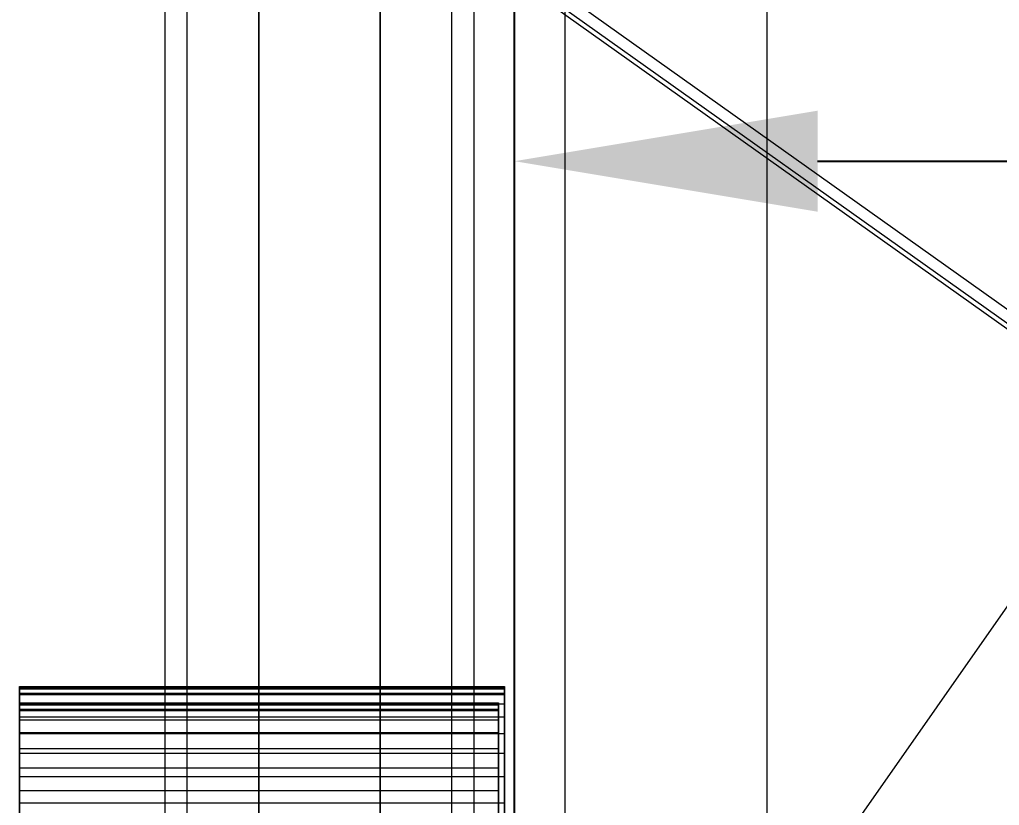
# Model space of a CAD drawing. Header units: millimetres. Extents: x -2500 to 58855, y -53268 to 6837.
# Drawn here: x -1970 to -1485, y -34018.8 to -33629.9 of the extents above; entities that cross this region are included whole.
import ezdxf

# ---------------------------------------------------------------- set-up
doc = ezdxf.new("R2010")
doc.units = ezdxf.units.MM
for name, color, linetype, lineweight in [('COTAS_O', 1, 'Continuous', 0), ('frontal_briquetadora', 7, 'Continuous', 0), ('frontal_secador', 7, 'Continuous', 0), ('frontal_tolva', 7, 'Continuous', 0)]:
    doc.layers.add(name, color=color, linetype=linetype, lineweight=lineweight)
doc.dimstyles.new('R19_100', dxfattribs={"dimtxt": 250, "dimasz": 150, "dimexe": 150, "dimexo": 80, "dimgap": 100, "dimtad": 1, "dimtih": 1, "dimtoh": 1, "dimdsep": 46, "dimcen": 0.09, "dimadec": 0, "dimazin": 0, "dimtfac": 1, "dimtdec": 4, "dimtofl": 0, "dimtmove": 0, "dimatfit": 3, "dimfxl": 1, "dimtolj": 1, "dimtzin": 0, "dimarcsym": 0})

# ---------------------------------------------------------------- blocks, each defined once
blk = doc.blocks.new('*D38')
at = {"layer": 'COTAS_O', "color": 0, "lineweight": -2, "transparency": 16777216}
for p, q in [((-1645, -31700), (-875, -31700)), ((-1025, -34250), (-1025, -31850)), ((-1645, -34400), (-875, -34400))]:
    blk.add_line(p, q, dxfattribs=at)
at = {"layer": 'COTAS_O', "color": 0, "transparency": 16777216}
for points in [[(-1050, -31850), (-1000, -31850), (-1025, -31700)], [(-1050, -34250), (-1000, -34250), (-1025, -34400)]]:
    blk.add_solid(points, dxfattribs=at)
at = {"layer": 'Defpoints', "color": 0, "transparency": 16777216}
for p in [(-1725, -31700), (-1025, -31700), (-1725, -34400)]:
    blk.add_point(p, dxfattribs=at)
blk = doc.blocks.new('*D39')
at = {"layer": 'COTAS_O', "color": 0, "lineweight": -2, "transparency": 16777216}
for p, q in [((-1725, -34320), (-1725, -33550)), ((1725, -34320), (1725, -33550)), ((-1575, -33700), (1575, -33700))]:
    blk.add_line(p, q, dxfattribs=at)
at = {"layer": 'COTAS_O', "color": 0, "transparency": 16777216}
for points in [[(-1575, -33675), (-1575, -33725), (-1725, -33700)], [(1575, -33675), (1575, -33725), (1725, -33700)]]:
    blk.add_solid(points, dxfattribs=at)
at = {"layer": 'Defpoints', "color": 0, "transparency": 16777216}
for p in [(1725, -33700), (-1725, -34400), (1725, -34400)]:
    blk.add_point(p, dxfattribs=at)

msp = doc.modelspace()

# ---------------------------------------------------------------- linework, layer by layer
at = {"layer": 'frontal_briquetadora'}
for p, q in [((-1970, -33960.718), (-1970, -33960.01)), ((-1970, -33960.01), (-1970, -33961.099)), ((-1970, -33960.01), (-1730, -33960.01)), ((-1970, -33963.218), (-1970, -33960.718)), ((-1970, -33960.718), (-1730, -33960.718)), ((-1970, -33961.099), (-1970, -33963.979)), ((-1970, -33961.099), (-1730, -33961.099)), ((-1970, -34195.052), (-1970, -33963.218)), ((-1970, -33963.218), (-1730, -33963.218)), ((-1970, -33963.979), (-1970, -33968.636)), ((-1970, -33963.979), (-1730, -33963.979)), ((-1730, -33960.01), (-1730, -33961.099)), ((-1730, -33960.718), (-1730, -33960.01)), ((-1730, -33963.218), (-1730, -33960.718)), ((-1730, -33961.099), (-1730, -33963.979)), ((-1730, -34195.052), (-1730, -33963.218)), ((-1730, -33963.979), (-1730, -33968.636)), ((-1970, -33968.01), (-1970, -33969.075)), ((-1970, -33968.702), (-1970, -33968.01)), ((-1970, -33968.01), (-1733, -33968.01)), ((-1970, -33968.636), (-1970, -33975.047)), ((-1970, -33968.636), (-1730, -33968.636)), ((-1970, -33971.148), (-1970, -33968.702)), ((-1970, -33968.702), (-1733, -33968.702)), ((-1970, -33969.075), (-1970, -33971.893)), ((-1970, -33969.075), (-1733, -33969.075)), ((-1733, -33968.702), (-1733, -33968.01)), ((-1733, -33968.01), (-1733, -33969.075)), ((-1733, -33971.148), (-1733, -33968.702)), ((-1733, -33969.075), (-1733, -33971.893)), ((-1730, -33968.636), (-1730, -33975.047)), ((-1970, -34202.983), (-1970, -33971.148)), ((-1970, -33971.148), (-1733, -33971.148)), ((-1970, -33971.893), (-1970, -33976.449)), ((-1970, -33971.893), (-1733, -33971.893)), ((-1733, -34202.983), (-1733, -33971.148)), ((-1733, -33971.893), (-1733, -33976.449)), ((-1970, -33975.047), (-1970, -33983.182)), ((-1970, -33975.047), (-1730, -33975.047)), ((-1970, -33976.449), (-1970, -33982.722)), ((-1970, -33976.449), (-1733, -33976.449)), ((-1733, -33976.449), (-1733, -33982.722)), ((-1730, -33975.047), (-1730, -33983.182)), ((-1970, -33982.722), (-1970, -33990.681)), ((-1970, -33982.722), (-1733, -33982.722)), ((-1970, -33983.182), (-1970, -33993)), ((-1970, -33983.182), (-1730, -33983.182)), ((-1733, -33982.722), (-1733, -33990.681)), ((-1730, -33983.182), (-1730, -33993)), ((-1970, -33990.681), (-1970, -34000.287)), ((-1970, -33990.681), (-1733, -33990.681)), ((-1970, -33993), (-1970, -34004.455)), ((-1970, -33993), (-1730, -33993)), ((-1733, -33990.681), (-1733, -34000.287)), ((-1730, -33993), (-1730, -34004.455)), ((-1970, -34000.287), (-1970, -34011.494)), ((-1970, -34000.287), (-1733, -34000.287)), ((-1733, -34000.287), (-1733, -34011.494)), ((-1970, -34004.455), (-1970, -34017.49)), ((-1970, -34004.455), (-1730, -34004.455)), ((-1730, -34004.455), (-1730, -34017.49)), ((-1970, -34011.494), (-1970, -34024.247)), ((-1970, -34011.494), (-1733, -34011.494)), ((-1733, -34011.494), (-1733, -34024.247)), ((-1970, -34017.49), (-1970, -34032.043)), ((-1970, -34017.49), (-1730, -34017.49)), ((-1730, -34017.49), (-1730, -34032.043))]:
    msp.add_line(p, q, dxfattribs=at)
at = {"layer": 'frontal_secador'}
for p, q in [((-1700, -35975), (-1700, -33010)), ((-1600, -35975), (-1600, -33010))]:
    msp.add_line(p, q, dxfattribs=at)
at = {"layer": 'frontal_tolva'}
for p, q in [((-1898, -35980), (-1898, -32700)), ((-1887, -35980), (-1887, -32700)), ((-1756, -35980), (-1756, -32700)), ((-1745, -35980), (-1745, -32700)), ((-1851.5, -34332.806), (-1851.5, -32835.806)), ((-1791.5, -32835.806), (-1791.5, -34332.806)), ((-1769.584, -34332.806), (-722.584, -32835.806)), ((-1851.5, -32870.194), (-1851.5, -34367.194)), ((-1791.5, -34367.194), (-1791.5, -32870.194)), ((-600, -34400), (-1725, -33600)), ((-604.636, -34406.52), (-1729.636, -33606.52)), ((-1725, -33606.849), (-600, -34406.849))]:
    msp.add_line(p, q, dxfattribs=at)

# ---------------------------------------------------------------- dimensions: what is measured, and where the dimension line sits
at = {"layer": 'COTAS_O'}
for p2, distance, picture, middle in [((-1725, -31700), -700, '*D38', (-1025, -33050)), ((1725, -34400), 700, '*D39', (0, -33700))]:
    dim = msp.add_aligned_dim(p1=(-1725, -34400), p2=p2, distance=distance, text='<> O', dimstyle='R19_100', dxfattribs=at)
    dim.commit()
    dim.dimension.update_dxf_attribs({"geometry": picture, "text_midpoint": middle})

doc.saveas('drawing.dxf')
